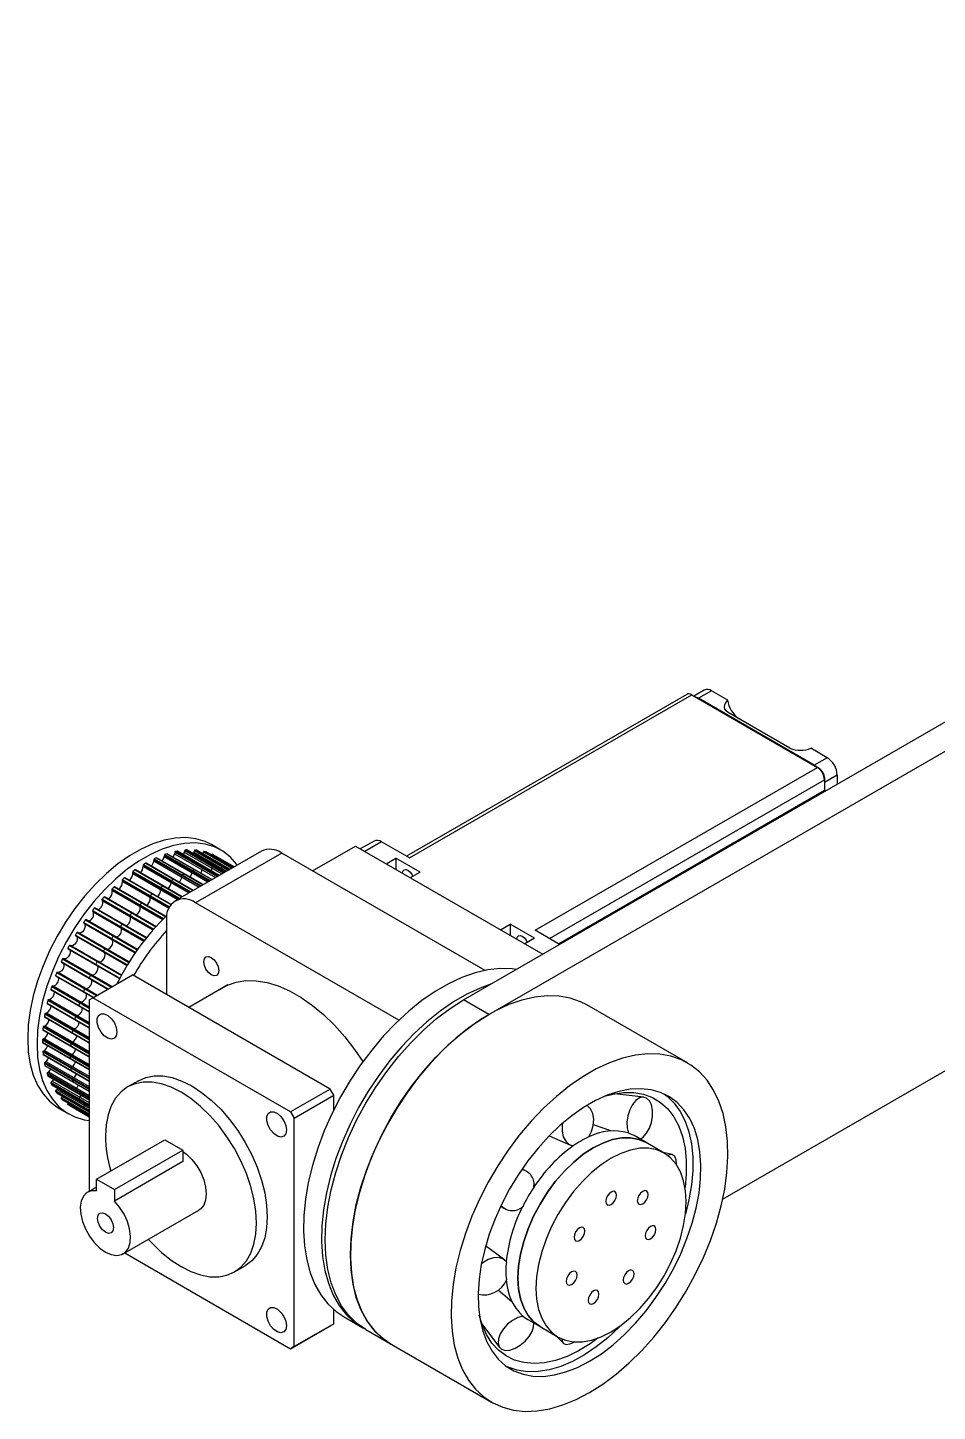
# Model space of a CAD drawing. Header units: millimetres. Extents: x -689 to -21, y -695 to 123.
# Drawn here: x -688.8 to -509.9, y -268.4 to 3.6 of the extents above; entities that cross this region are included whole.
import ezdxf

# ---------------------------------------------------------------- set-up
doc = ezdxf.new("R2010")
doc.units = ezdxf.units.MM

msp = doc.modelspace()

# ---------------------------------------------------------------- linework, layer by layer
at = {"color": 7, "linetype": 'Continuous', "lineweight": 25}
for p, q in [((-603.06, -187.54), (-271.95, 3.6)), ((-598.11, -190.4), (-267, 0.74)), ((-559.19, -127.46), (-614.28, -159.27)), ((-613.7, -159.6), (-558.19, -127.56)), ((-558.19, -127.56), (-533.51, -141.81)), ((-555.74, -126.62), (-557.77, -127.8)), ((-554.34, -126.76), (-556.88, -128.23)), ((-551.14, -128.61), (-554.34, -126.76)), ((-534.11, -141.38), (-556.88, -128.23)), ((-538.91, -138.02), (-551.07, -131)), ((-531.57, -139.91), (-534.76, -138.06)), ((-531.57, -139.91), (-534.11, -141.38)), ((-589.02, -173.85), (-533.51, -141.81)), ((-533.16, -142.01), (-533.51, -141.81)), ((-529.59, -143.34), (-532.1, -144.79)), ((-532.1, -143.85), (-532.1, -146.3)), ((-529.59, -143.34), (-529.59, -145.13)), ((-586.19, -175.48), (-532.1, -144.26)), ((-584.42, -176.5), (-532.1, -146.3)), ((-532.1, -145.89), (-532.05, -146.55)), ((-532.1, -146.3), (-532.09, -146.57)), ((-650.81, -158.07), (-652.65, -157.01)), ((-632.77, -162.16), (-624.34, -157.3)), ((-624.34, -157.3), (-587.5, -178.56)), ((-620.68, -156.29), (-623.38, -157.85)), ((-619.18, -156.44), (-622.5, -158.36)), ((-613.7, -159.6), (-619.18, -156.44)), ((-663.96, -159.91), (-663.98, -160.2)), ((-663.98, -160.2), (-655.09, -165.34)), ((-663.96, -159.91), (-654.83, -165.18)), ((-663.89, -159.79), (-654.69, -165.1)), ((-663.46, -159.6), (-654.3, -164.88)), ((-654.28, -164.87), (-663.42, -159.6)), ((-661.89, -159.06), (-661.93, -159.36)), ((-661.93, -159.36), (-653.33, -164.32)), ((-661.89, -159.06), (-653.05, -164.16)), ((-661.81, -158.94), (-652.91, -164.08)), ((-661.39, -158.8), (-652.58, -163.89)), ((-652.56, -163.88), (-661.35, -158.81)), ((-659.86, -158.48), (-659.93, -158.78)), ((-659.93, -158.78), (-651.83, -163.46)), ((-659.86, -158.48), (-651.53, -163.28)), ((-642.83, -158.26), (-659.81, -168.06)), ((-659.77, -158.37), (-651.39, -163.2)), ((-659.36, -158.29), (-651.12, -163.04)), ((-651.11, -163.04), (-659.33, -158.29)), ((-657.89, -158.18), (-657.98, -158.49)), ((-657.98, -158.49), (-650.6, -162.75)), ((-657.89, -158.18), (-650.29, -162.56)), ((-657.79, -158.08), (-650.16, -162.49)), ((-657.4, -158.05), (-649.94, -162.36)), ((-649.93, -162.36), (-657.38, -158.06)), ((-656.12, -158.47), (-656.24, -158.72)), ((-656.01, -158.16), (-656.12, -158.47)), ((-656.12, -158.47), (-649.66, -162.2)), ((-656.01, -158.16), (-649.33, -162.01)), ((-655.91, -158.07), (-649.21, -161.94)), ((-638.83, -158.66), (-655.81, -168.45)), ((-655.54, -158.1), (-649.05, -161.85)), ((-649.05, -161.85), (-655.52, -158.11)), ((-654.37, -158.73), (-654.38, -158.77)), ((-654.23, -158.42), (-654.37, -158.73)), ((-654.37, -158.73), (-649.01, -161.83)), ((-654.23, -158.42), (-648.67, -161.63)), ((-654.13, -158.35), (-648.56, -161.56)), ((-648.46, -161.51), (-653.78, -158.44)), ((-653.78, -158.44), (-653.78, -158.44)), ((-653.78, -158.44), (-648.46, -161.51)), ((-652.58, -158.97), (-652.65, -159.09)), ((-652.58, -158.97), (-648.32, -161.43)), ((-652.48, -158.9), (-648.21, -161.37)), ((-648.18, -161.35), (-652.16, -159.05)), ((-652.16, -159.05), (-652.16, -159.05)), ((-652.16, -159.05), (-648.18, -161.35)), ((-598.85, -181.74), (-638.83, -158.66)), ((-618.31, -160.78), (-616.4, -159.67)), ((-611.63, -162.43), (-616.4, -159.67)), ((-616.4, -159.67), (-616.4, -161.88)), ((-668.15, -162.4), (-668.12, -162.66)), ((-668.15, -162.4), (-659.07, -167.64)), ((-668.12, -162.66), (-659.28, -167.76)), ((-668.09, -162.27), (-658.93, -167.56)), ((-667.66, -161.97), (-658.46, -167.28)), ((-658.43, -167.26), (-667.61, -161.96)), ((-666.06, -161.03), (-666.06, -161.3)), ((-666.06, -161.03), (-656.84, -166.35)), ((-666.06, -161.3), (-657.08, -166.48)), ((-665.99, -160.9), (-656.7, -166.27)), ((-665.56, -160.66), (-656.27, -166.02)), ((-656.24, -166), (-665.51, -160.65)), ((-658.5, -163.36), (-658.48, -163.07)), ((-656.45, -162.52), (-656.41, -162.22)), ((-654.44, -161.95), (-654.38, -161.64)), ((-652.5, -161.65), (-652.41, -161.34)), ((-650.76, -161.88), (-650.64, -161.63)), ((-650.64, -161.63), (-650.52, -161.32)), ((-648.8, -161.71), (-648.75, -161.59)), ((-611.63, -162.43), (-613.54, -163.53)), ((-672.24, -165.83), (-672.16, -166.04)), ((-672.24, -165.83), (-662.16, -171.64)), ((-672.19, -165.7), (-662.07, -171.54)), ((-671.78, -165.31), (-661.67, -171.15)), ((-661.63, -171.11), (-671.71, -165.29)), ((-670.22, -164), (-670.16, -164.24)), ((-670.22, -164), (-660.97, -169.34)), ((-670.17, -163.87), (-660.91, -169.22)), ((-670.16, -164.24), (-661.05, -169.5)), ((-669.75, -163.53), (-660.63, -168.79)), ((-660.6, -168.75), (-669.68, -163.51)), ((-662.64, -165.82), (-662.67, -165.56)), ((-660.58, -164.47), (-660.58, -164.19)), ((-674.18, -167.85), (-674.08, -168.04)), ((-674.18, -167.85), (-664.07, -173.69)), ((-674.15, -167.72), (-663.99, -173.59)), ((-674.08, -168.04), (-664.15, -173.78)), ((-673.76, -167.29), (-663.6, -173.16)), ((-663.56, -173.11), (-673.68, -167.27)), ((-672.16, -166.04), (-662.27, -171.75)), ((-664.68, -167.4), (-664.74, -167.17)), ((-615.82, -191.54), (-655.81, -168.45)), ((-676.04, -170.05), (-675.91, -170.22)), ((-676.04, -170.05), (-665.9, -175.9)), ((-676.01, -169.92), (-665.83, -175.81)), ((-675.91, -170.22), (-665.95, -175.97)), ((-675.64, -169.46), (-665.46, -175.34)), ((-665.41, -175.28), (-675.56, -169.43)), ((-668.6, -171.21), (-668.7, -171.01)), ((-666.68, -169.21), (-666.76, -168.99)), ((-677.78, -172.41), (-677.64, -172.54)), ((-677.78, -172.41), (-667.63, -178.27)), ((-677.77, -172.28), (-667.57, -178.17)), ((-677.64, -172.54), (-667.66, -178.3)), ((-677.42, -171.79), (-667.22, -177.68)), ((-667.17, -177.61), (-677.33, -171.75)), ((-670.43, -173.38), (-670.56, -173.22)), ((-661.46, -171.72), (-661.46, -186.48)), ((-595.83, -173.76), (-593.92, -172.66)), ((-589.14, -175.41), (-593.92, -172.66)), ((-593.92, -172.66), (-593.92, -174.86)), ((-584.18, -176.65), (-589.02, -173.85)), ((-680.47, -176.76), (-680.3, -176.85)), ((-680.47, -176.76), (-670.31, -182.62)), ((-679.39, -174.77), (-669.18, -180.66)), ((-679.39, -174.89), (-679.23, -174.99)), ((-679.39, -174.89), (-669.23, -180.75)), ((-679.23, -174.99), (-669.24, -180.76)), ((-679.07, -174.25), (-668.86, -180.15)), ((-668.81, -180.07), (-678.97, -174.2)), ((-672.16, -175.71), (-672.3, -175.57)), ((-589.14, -175.41), (-591.05, -176.51)), ((-681.92, -179.47), (-672.33, -185)), ((-681.82, -179.39), (-681.62, -179.45)), ((-681.82, -179.39), (-672.22, -184.94)), ((-681.62, -179.45), (-672.17, -184.91)), ((-680.86, -177.35), (-670.65, -183.25)), ((-680.86, -177.46), (-670.7, -183.33)), ((-680.57, -176.82), (-670.36, -182.71)), ((-680.3, -176.85), (-670.31, -182.61)), ((-673.75, -178.16), (-673.91, -178.05)), ((-683.08, -182.16), (-675.25, -186.69)), ((-682.98, -182.08), (-682.78, -182.1)), ((-682.98, -182.08), (-675.13, -186.62)), ((-682.78, -182.1), (-675.04, -186.57)), ((-682.17, -180.01), (-672.93, -185.35)), ((-682.16, -180.11), (-673.01, -185.4)), ((-674.82, -180.01), (-674.99, -179.92)), ((-684.06, -184.88), (-676.67, -189.15)), ((-683.96, -184.79), (-683.74, -184.78)), ((-683.96, -184.79), (-676.67, -189)), ((-683.74, -184.78), (-676.67, -188.87)), ((-683.3, -182.72), (-675.83, -187.02)), ((-683.28, -182.81), (-675.91, -187.07)), ((-676.14, -182.61), (-676.34, -182.56)), ((-675.96, -187.1), (-668.18, -182.61)), ((-629.29, -205.06), (-668.18, -182.61)), ((-649.41, -184.59), (-657.08, -189.01)), ((-475.25, -182.35), (-552.12, -226.73)), ((-684.83, -187.59), (-676.67, -192.3)), ((-684.74, -187.48), (-684.51, -187.44)), ((-684.74, -187.48), (-676.67, -192.15)), ((-684.51, -187.44), (-676.67, -191.98)), ((-684.23, -185.43), (-676.67, -189.8)), ((-684.22, -185.52), (-676.67, -189.88)), ((-677.3, -185.27), (-677.5, -185.24)), ((-676.67, -187.5), (-675.96, -187.1)), ((-676.67, -187.5), (-676.67, -225.14)), ((-637.07, -209.55), (-675.96, -187.1)), ((-598.11, -190.4), (-603.06, -187.54)), ((-685.4, -190.26), (-676.67, -195.3)), ((-685.31, -190.14), (-685.08, -190.07)), ((-685.31, -190.14), (-676.67, -195.14)), ((-685.08, -190.07), (-676.67, -194.93)), ((-684.96, -188.14), (-676.67, -192.93)), ((-684.95, -188.21), (-676.67, -192.99)), ((-678.26, -187.94), (-678.48, -187.95)), ((-559.06, -199.92), (-578.86, -188.49)), ((-685.75, -192.85), (-676.67, -198.1)), ((-685.67, -192.74), (-685.43, -192.63)), ((-685.67, -192.74), (-676.67, -197.94)), ((-685.49, -190.79), (-676.67, -195.88)), ((-685.47, -190.85), (-676.67, -195.94)), ((-685.43, -192.63), (-676.67, -197.69)), ((-679.03, -190.61), (-679.26, -190.65)), ((-685.88, -195.36), (-676.67, -200.68)), ((-685.81, -195.23), (-685.57, -195.1)), ((-685.81, -195.23), (-676.67, -200.51)), ((-685.79, -193.37), (-676.67, -198.64)), ((-685.77, -193.43), (-676.67, -198.69)), ((-685.57, -195.1), (-676.67, -200.24)), ((-679.95, -195.8), (-680.19, -195.9)), ((-679.6, -193.24), (-679.83, -193.31)), ((-685.88, -195.85), (-676.67, -201.17)), ((-685.86, -195.9), (-676.67, -201.21)), ((-685.79, -197.73), (-676.67, -203)), ((-685.75, -198.2), (-676.67, -203.45)), ((-685.73, -197.61), (-685.49, -197.45)), ((-685.73, -197.61), (-676.67, -202.84)), ((-685.73, -198.24), (-676.67, -203.47)), ((-685.49, -197.45), (-676.67, -202.54)), ((-680.09, -198.26), (-680.33, -198.4)), ((-685.49, -199.96), (-676.67, -205.05)), ((-685.43, -199.83), (-685.19, -199.64)), ((-685.43, -199.83), (-676.67, -204.89)), ((-685.4, -200.4), (-676.67, -205.44)), ((-685.38, -200.42), (-676.67, -205.45)), ((-685.19, -199.64), (-676.67, -204.57)), ((-680.01, -200.61), (-680.25, -200.77)), ((-684.96, -202.01), (-676.67, -206.81)), ((-684.92, -201.88), (-684.69, -201.67)), ((-684.92, -201.88), (-676.67, -206.65)), ((-684.83, -202.41), (-676.67, -207.12)), ((-684.81, -202.43), (-676.67, -207.14)), ((-684.69, -201.67), (-676.67, -206.3)), ((-684.23, -203.87), (-676.67, -208.24)), ((-684.19, -203.74), (-683.97, -203.5)), ((-684.19, -203.74), (-676.67, -208.09)), ((-683.97, -203.5), (-676.67, -207.72)), ((-679.71, -202.81), (-679.95, -203)), ((-667.01, -203.41), (-669.13, -204.63)), ((-684.06, -204.22), (-676.67, -208.49)), ((-684.04, -204.24), (-676.67, -208.5)), ((-683.3, -205.51), (-676.67, -209.33)), ((-683.27, -205.38), (-683.06, -205.12)), ((-683.27, -205.38), (-676.67, -209.19)), ((-683.08, -205.81), (-676.67, -209.52)), ((-683.07, -205.82), (-676.67, -209.52)), ((-682.9, -204.9), (-683.06, -205.12)), ((-683.06, -205.12), (-676.67, -208.81)), ((-682.15, -206.78), (-681.95, -206.51)), ((-681.93, -206.48), (-681.95, -206.51)), ((-681.95, -206.51), (-676.67, -209.56)), ((-679.21, -204.83), (-679.44, -205.05)), ((-678.49, -206.67), (-678.71, -206.9)), ((-629.29, -205.06), (-637.07, -209.55)), ((-636.36, -210.77), (-628.58, -206.28)), ((-628.58, -206.28), (-629.29, -205.06)), ((-628.58, -209.13), (-628.58, -206.28)), ((-567.6, -206.66), (-573.38, -205.96)), ((-682.58, -208.86), (-680.74, -209.92)), ((-682.17, -206.91), (-676.67, -210.08)), ((-682.15, -206.78), (-676.67, -209.95)), ((-681.92, -207.16), (-681.91, -207.17)), ((-681.92, -207.16), (-676.67, -210.19)), ((-681.91, -207.17), (-676.67, -210.2)), ((-680.86, -208.06), (-676.67, -210.48)), ((-680.85, -207.94), (-680.78, -207.82)), ((-680.85, -207.94), (-676.67, -210.36)), ((-680.57, -208.26), (-676.67, -210.52)), ((-680.57, -208.26), (-680.57, -208.26)), ((-680.57, -208.26), (-676.67, -210.52)), ((-679.39, -208.94), (-676.67, -210.52)), ((-679.39, -208.94), (-679.39, -208.94)), ((-677.58, -208.29), (-677.79, -208.54)), ((-677.58, -208.29), (-677.42, -208.06)), ((-676.67, -209.94), (-676.67, -209.95)), ((-637.07, -209.55), (-636.36, -210.77)), ((-636.36, -255.68), (-636.36, -210.77)), ((-574.11, -213.26), (-577.55, -212.09)), ((-586.26, -214.28), (-582.03, -216.08)), ((-570.66, -213.7), (-570.69, -213.69)), ((-567.16, -215.59), (-569.55, -214.21)), ((-675.25, -222.78), (-661.82, -215.02)), ((-671.72, -224.82), (-658.28, -217.06)), ((-661.82, -215.02), (-658.28, -217.06)), ((-658.28, -217.06), (-658.28, -219.32)), ((-563.62, -217.63), (-567.16, -215.59)), ((-562.05, -217.94), (-563.85, -217.5)), ((-658.28, -219.32), (-671.72, -227.07)), ((-675.25, -222.78), (-671.72, -224.82)), ((-675.25, -225.03), (-675.25, -222.78)), ((-590.93, -221.06), (-591.58, -220.79)), ((-675.25, -224.33), (-676.98, -225.33)), ((-671.72, -224.82), (-671.72, -227.07)), ((-595.74, -228.01), (-595.19, -228.44)), ((-669.98, -237.45), (-655.13, -228.88)), ((-595.05, -238.63), (-598.73, -235.87)), ((-669.67, -237.27), (-637.07, -256.09)), ((-648.13, -241), (-646.01, -239.78)), ((-596.27, -244.52), (-593.53, -246.91)), ((-628.58, -251.19), (-628.58, -248.43)), ((-626.58, -249.85), (-623.01, -251.92)), ((-591.45, -249.66), (-591.43, -249.67)), ((-637.07, -256.09), (-629.29, -251.6)), ((-628.58, -251.19), (-636.36, -255.68)), ((-629.29, -251.6), (-628.58, -251.19)), ((-622.3, -252.32), (-597.56, -266.61)), ((-599.49, -251.2), (-596, -255.84)), ((-590.43, -250.38), (-588.04, -251.76)), ((-588.04, -251.76), (-584.5, -253.8)), ((-636.36, -255.68), (-637.07, -256.09)), ((-584.74, -253.67), (-583.45, -255.01))]:
    msp.add_line(p, q, dxfattribs=at)
at = {"color": 7, "linetype": 'Continuous', "lineweight": 25, "flags": 128}
for points in [[(-556.88, -128.23), (-557.27, -128.05), (-557.41, -128.01)], [(-551.07, -131), (-551.46, -130.71), (-551.7, -130.35), (-551.79, -129.94), (-551.72, -129.51), (-551.5, -129.05), (-551.14, -128.61)], [(-533.59, -141.76), (-533.73, -141.64), (-534.11, -141.38)], [(-652.65, -157.01), (-653.91, -156.39), (-655.73, -155.85), (-657.7, -155.62), (-659.78, -155.7), (-661.95, -156.11), (-664.19, -156.84), (-666.47, -157.87), (-668.76, -159.19), (-671.04, -160.79), (-673.28, -162.65), (-675.45, -164.75), (-677.53, -167.06), (-679.49, -169.56), (-681.32, -172.22), (-682.98, -175), (-684.47, -177.87), (-685.75, -180.8), (-686.83, -183.76), (-687.67, -186.71), (-688.29, -189.62), (-688.66, -192.44), (-688.78, -195.16)], [(-647.58, -161), (-647.64, -160.92), (-648.92, -159.48), (-650.41, -158.32), (-652.07, -157.46), (-653.9, -156.91), (-655.86, -156.68), (-657.94, -156.77), (-660.11, -157.18), (-662.35, -157.9), (-664.63, -158.93), (-666.92, -160.25), (-669.2, -161.85), (-671.44, -163.71), (-673.61, -165.81), (-675.69, -168.12), (-677.66, -170.62), (-679.48, -173.28), (-681.14, -176.06), (-682.63, -178.93), (-683.91, -181.87), (-684.99, -184.82), (-685.84, -187.77), (-686.45, -190.68), (-686.82, -193.5), (-686.94, -196.22)], [(-659.93, -158.78), (-660.06, -159.16), (-660.24, -159.45)], [(-657.98, -158.49), (-658.14, -158.86), (-658.2, -158.95)], [(-657.4, -158.05), (-657.39, -158.05), (-657.38, -158.06)], [(-655.54, -158.1), (-655.53, -158.11), (-655.52, -158.11)], [(-652.48, -158.9), (-652.49, -158.9), (-652.51, -158.9), (-652.52, -158.9), (-652.53, -158.91), (-652.55, -158.92), (-652.56, -158.94), (-652.57, -158.95), (-652.58, -158.97)], [(-654.76, -162.61), (-654.58, -162.32), (-654.44, -161.95)], [(-654.76, -162.61), (-654.58, -162.32), (-654.44, -161.95)], [(-652.72, -162.11), (-652.66, -162.02), (-652.5, -161.65)], [(-652.72, -162.11), (-652.66, -162.02), (-652.5, -161.65)], [(-651.9, -161.22), (-651.91, -161.22), (-651.92, -161.22)], [(-651.9, -161.22), (-651.91, -161.22), (-651.92, -161.22)], [(-650.04, -161.27), (-650.05, -161.27), (-650.06, -161.27)], [(-650.04, -161.27), (-650.05, -161.27), (-650.06, -161.27)], [(-615.08, -162.64), (-615, -162.22), (-614.77, -161.96), (-614.42, -161.89), (-614.02, -162.03), (-613.61, -162.36), (-613.27, -162.82), (-613.07, -163.26)], [(-673.76, -167.29), (-673.74, -167.28), (-673.73, -167.27), (-673.72, -167.26), (-673.7, -167.26), (-673.69, -167.26), (-673.68, -167.27), (-673.68, -167.27)], [(-675.64, -169.46), (-675.63, -169.45), (-675.62, -169.44), (-675.6, -169.43), (-675.59, -169.42), (-675.58, -169.42), (-675.56, -169.42), (-675.56, -169.43)], [(-677.64, -172.54), (-677.51, -172.77), (-677.49, -173.09), (-677.58, -173.46), (-677.76, -173.82), (-678.02, -174.13), (-678.31, -174.33), (-678.58, -174.4), (-678.64, -174.39)], [(-677.42, -171.79), (-677.41, -171.78), (-677.39, -171.76), (-677.38, -171.75), (-677.37, -171.75), (-677.35, -171.74), (-677.34, -171.74), (-677.33, -171.75), (-677.33, -171.75)], [(-670.08, -172.59), (-670.08, -172.59), (-670.1, -172.59), (-670.11, -172.59), (-670.12, -172.59), (-670.14, -172.6), (-670.15, -172.61), (-670.16, -172.63)], [(-670.08, -172.59), (-670.08, -172.59), (-670.1, -172.59), (-670.11, -172.59), (-670.12, -172.59), (-670.14, -172.6), (-670.15, -172.61), (-670.16, -172.63)], [(-680.57, -176.82), (-680.56, -176.8), (-680.55, -176.79), (-680.54, -176.78), (-680.52, -176.77), (-680.51, -176.76), (-680.5, -176.75), (-680.48, -176.75), (-680.47, -176.76)], [(-679.23, -174.99), (-679.07, -175.19), (-679.02, -175.49), (-679.08, -175.85), (-679.24, -176.22), (-679.48, -176.55), (-679.77, -176.78), (-680.05, -176.88), (-680.3, -176.85)], [(-679.39, -174.77), (-679.4, -174.79), (-679.41, -174.8), (-679.41, -174.82), (-679.41, -174.84), (-679.41, -174.85), (-679.41, -174.87), (-679.4, -174.88), (-679.39, -174.89)], [(-679.07, -174.25), (-679.06, -174.24), (-679.05, -174.22), (-679.03, -174.21), (-679.02, -174.2), (-679, -174.2), (-678.99, -174.19), (-678.98, -174.2), (-678.97, -174.2)], [(-673.16, -177.56), (-673.1, -177.56), (-672.83, -177.49), (-672.54, -177.29), (-672.28, -176.99), (-672.1, -176.62), (-672.01, -176.25), (-672.03, -175.93), (-672.16, -175.71)], [(-673.16, -177.56), (-673.1, -177.56), (-672.83, -177.49), (-672.54, -177.29), (-672.28, -176.99), (-672.1, -176.62), (-672.01, -176.25), (-672.03, -175.93), (-672.16, -175.71)], [(-671.85, -174.91), (-671.85, -174.91), (-671.86, -174.91), (-671.87, -174.91), (-671.89, -174.91), (-671.9, -174.92), (-671.91, -174.93), (-671.93, -174.94), (-671.94, -174.95)], [(-671.85, -174.91), (-671.85, -174.91), (-671.86, -174.91), (-671.87, -174.91), (-671.89, -174.91), (-671.9, -174.92), (-671.91, -174.93), (-671.93, -174.94), (-671.94, -174.95)], [(-592.59, -175.63), (-592.51, -175.2), (-592.28, -174.94), (-591.94, -174.87), (-591.53, -175.01), (-591.12, -175.34), (-590.78, -175.8), (-590.58, -176.24)], [(-680.52, -177.66), (-680.49, -177.7), (-680.41, -177.98), (-680.44, -178.33), (-680.58, -178.7), (-680.8, -179.04), (-681.08, -179.31), (-681.36, -179.45), (-681.62, -179.45)], [(-680.86, -177.35), (-680.87, -177.37), (-680.88, -177.39), (-680.88, -177.41), (-680.88, -177.42), (-680.88, -177.44), (-680.87, -177.45), (-680.86, -177.46), (-680.86, -177.46)], [(-674.82, -180.01), (-674.57, -180.05), (-674.29, -179.94), (-674, -179.71), (-673.76, -179.38), (-673.6, -179.01), (-673.54, -178.65), (-673.59, -178.35), (-673.75, -178.16)], [(-674.82, -180.01), (-674.57, -180.05), (-674.29, -179.94), (-674, -179.71), (-673.76, -179.38), (-673.6, -179.01), (-673.54, -178.65), (-673.59, -178.35), (-673.75, -178.16)], [(-673.91, -178.05), (-673.92, -178.04), (-673.93, -178.03), (-673.93, -178.02), (-673.93, -178), (-673.93, -177.98), (-673.93, -177.97), (-673.92, -177.95), (-673.91, -177.93)], [(-673.91, -178.05), (-673.92, -178.04), (-673.93, -178.03), (-673.93, -178.02), (-673.93, -178), (-673.93, -177.98), (-673.93, -177.97), (-673.92, -177.95), (-673.91, -177.93)], [(-673.49, -177.36), (-673.5, -177.36), (-673.51, -177.36), (-673.52, -177.36), (-673.54, -177.37), (-673.55, -177.37), (-673.57, -177.39), (-673.58, -177.4), (-673.59, -177.42)], [(-673.49, -177.36), (-673.5, -177.36), (-673.51, -177.36), (-673.52, -177.36), (-673.54, -177.37), (-673.55, -177.37), (-673.57, -177.39), (-673.58, -177.4), (-673.59, -177.42)], [(-652.67, -179.17), (-652.1, -179.63), (-651.62, -180.28), (-651.3, -181.02), (-651.19, -181.75), (-651.3, -182.34), (-651.62, -182.71), (-652.1, -182.8), (-652.67, -182.6), (-653.24, -182.14), (-653.72, -181.49), (-654.04, -180.75), (-654.16, -180.03), (-654.04, -179.44), (-653.72, -179.07), (-653.24, -178.98), (-652.67, -179.17)], [(-682.17, -180.01), (-682.18, -180.03), (-682.18, -180.05), (-682.18, -180.07), (-682.18, -180.08), (-682.18, -180.1), (-682.17, -180.11), (-682.16, -180.11), (-682.16, -180.11)], [(-676.14, -182.61), (-675.88, -182.61), (-675.6, -182.47), (-675.32, -182.21), (-675.1, -181.86), (-674.96, -181.49), (-674.93, -181.14), (-675.01, -180.87), (-675.04, -180.82)], [(-676.14, -182.61), (-675.88, -182.61), (-675.6, -182.47), (-675.32, -182.21), (-675.1, -181.86), (-674.96, -181.49), (-674.93, -181.14), (-675.01, -180.87), (-675.04, -180.82)], [(-675.38, -180.63), (-675.38, -180.62), (-675.39, -180.61), (-675.4, -180.6), (-675.4, -180.59), (-675.4, -180.57), (-675.4, -180.55), (-675.39, -180.54), (-675.38, -180.52)], [(-675.38, -180.63), (-675.38, -180.62), (-675.39, -180.61), (-675.4, -180.6), (-675.4, -180.59), (-675.4, -180.57), (-675.4, -180.55), (-675.39, -180.54), (-675.38, -180.52)], [(-674.99, -179.92), (-675, -179.92), (-675.02, -179.92), (-675.03, -179.92), (-675.04, -179.93), (-675.06, -179.94), (-675.07, -179.95), (-675.08, -179.97), (-675.09, -179.98)], [(-674.99, -179.92), (-675, -179.92), (-675.02, -179.92), (-675.03, -179.92), (-675.04, -179.93), (-675.06, -179.94), (-675.07, -179.95), (-675.08, -179.97), (-675.09, -179.98)], [(-592.68, -181.56), (-593.53, -181.45), (-595.86, -181.38), (-598.3, -181.64), (-600.82, -182.23), (-603.4, -183.13), (-606.02, -184.35), (-608.65, -185.87), (-611.27, -187.67), (-613.85, -189.75), (-616.37, -192.07), (-618.81, -194.62), (-621.13, -197.38), (-623.33, -200.32), (-625.39, -203.4), (-627.27, -206.61), (-628.96, -209.91), (-630.46, -213.27), (-631.74, -216.67), (-632.79, -220.06), (-633.6, -223.42), (-634.17, -226.71), (-634.49, -229.91), (-634.55, -232.98), (-634.36, -235.9), (-633.92, -238.64), (-633.22, -241.17), (-632.29, -243.47), (-631.13, -245.52), (-629.74, -247.3), (-628.14, -248.79), (-626.58, -249.85)], [(-683.3, -182.72), (-683.3, -182.74), (-683.3, -182.75), (-683.3, -182.77), (-683.3, -182.78), (-683.3, -182.8), (-683.29, -182.8), (-683.28, -182.81)], [(-676.68, -183.28), (-676.68, -183.28), (-676.69, -183.27), (-676.7, -183.26), (-676.7, -183.25), (-676.7, -183.23), (-676.7, -183.21), (-676.7, -183.2), (-676.69, -183.18)], [(-676.68, -183.28), (-676.68, -183.28), (-676.69, -183.27), (-676.7, -183.26), (-676.7, -183.25), (-676.7, -183.23), (-676.7, -183.21), (-676.7, -183.2), (-676.69, -183.18)], [(-651.1, -185.56), (-649.52, -184.63), (-647.76, -184.02), (-645.86, -183.72), (-643.84, -183.75), (-641.71, -184.1), (-639.52, -184.77), (-637.28, -185.75), (-635.03, -187.03), (-632.79, -188.6), (-630.59, -190.42), (-628.46, -192.49), (-626.42, -194.78), (-624.5, -197.25), (-622.86, -199.65)], [(-597.6, -184.39), (-599.83, -185.19), (-602.45, -186.41), (-605.08, -187.93), (-607.7, -189.74), (-610.28, -191.81), (-612.8, -194.13), (-615.23, -196.69), (-617.56, -199.44), (-619.76, -202.38), (-621.82, -205.46), (-623.7, -208.67), (-625.39, -211.97), (-626.89, -215.34), (-628.17, -218.73), (-629.22, -222.12), (-630.03, -225.48), (-630.6, -228.77), (-630.91, -231.97), (-630.98, -235.04), (-630.79, -237.96), (-630.34, -240.7), (-629.65, -243.23), (-628.72, -245.54), (-627.56, -247.59), (-626.17, -249.36), (-624.57, -250.86), (-622.78, -252.05), (-622.65, -252.11)], [(-684.23, -185.43), (-684.24, -185.45), (-684.24, -185.47), (-684.24, -185.48), (-684.23, -185.5), (-684.23, -185.51), (-684.22, -185.52), (-684.22, -185.52)], [(-677.8, -185.97), (-677.81, -185.97), (-677.82, -185.96), (-677.82, -185.95), (-677.82, -185.93), (-677.82, -185.92), (-677.82, -185.9), (-677.82, -185.88)], [(-677.8, -185.97), (-677.81, -185.97), (-677.82, -185.96), (-677.82, -185.95), (-677.82, -185.93), (-677.82, -185.92), (-677.82, -185.9), (-677.82, -185.88)], [(-622.3, -252.32), (-622.31, -252.32), (-624.1, -251.07), (-625.69, -249.51), (-627.06, -247.66), (-628.21, -245.53), (-629.11, -243.15), (-629.76, -240.53), (-630.15, -237.7), (-630.28, -234.7), (-630.15, -231.54), (-629.76, -228.26), (-629.11, -224.89), (-628.21, -221.47), (-627.06, -218.02), (-625.69, -214.58), (-624.1, -211.19), (-622.31, -207.86), (-620.33, -204.65), (-618.18, -201.57), (-615.89, -198.66), (-613.47, -195.95), (-610.96, -193.46), (-608.37, -191.21), (-605.72, -189.24), (-603.06, -187.54)], [(-578.86, -188.49), (-580.05, -187.89), (-582.1, -187.17), (-584.3, -186.77), (-586.63, -186.71), (-589.07, -186.97), (-591.59, -187.55), (-594.17, -188.46), (-596.79, -189.68), (-599.42, -191.2), (-602.04, -193), (-604.62, -195.08), (-607.14, -197.4), (-609.58, -199.95), (-611.91, -202.71), (-614.11, -205.64), (-616.16, -208.73), (-618.04, -211.94), (-619.74, -215.24), (-621.23, -218.6), (-622.51, -221.99), (-623.56, -225.38), (-624.37, -228.74), (-624.94, -232.04), (-625.26, -235.24), (-625.32, -238.31), (-625.13, -241.23), (-624.69, -243.97), (-624, -246.5), (-623.06, -248.8), (-621.9, -250.85), (-620.51, -252.63), (-618.91, -254.12), (-617.35, -255.18)], [(-671.23, -193.85), (-671.37, -194.58), (-671.74, -195.07), (-672.31, -195.24), (-673, -195.07), (-673.71, -194.58), (-674.35, -193.84), (-674.83, -192.95), (-675.09, -192.03), (-675.09, -191.21), (-674.83, -190.59), (-674.35, -190.26), (-673.71, -190.26), (-673, -190.59), (-672.31, -191.22), (-671.74, -192.04), (-671.37, -192.96), (-671.23, -193.85)], [(-617.35, -255.18), (-617.36, -255.18), (-619.15, -253.93), (-620.74, -252.37), (-622.11, -250.52), (-623.26, -248.39), (-624.16, -246), (-624.81, -243.38), (-625.2, -240.56), (-625.33, -237.55), (-625.2, -234.4), (-624.81, -231.12), (-624.16, -227.75), (-623.26, -224.33), (-622.11, -220.88), (-620.74, -217.44), (-619.15, -214.04), (-617.36, -210.72), (-615.38, -207.51), (-613.23, -204.43), (-610.94, -201.52), (-608.52, -198.81), (-606.01, -196.32), (-603.42, -194.07), (-600.77, -192.09), (-598.11, -190.4)], [(-688.78, -195.16), (-688.66, -197.73), (-688.29, -200.13), (-687.67, -202.32), (-686.83, -204.29), (-685.75, -206.01), (-684.47, -207.46), (-682.98, -208.62), (-682.58, -208.86)], [(-686.94, -196.22), (-686.82, -198.79), (-686.45, -201.19), (-685.84, -203.38), (-684.99, -205.35), (-683.91, -207.07), (-682.63, -208.52), (-681.14, -209.68), (-679.48, -210.54), (-677.66, -211.09), (-676.67, -211.25)], [(-578.31, -264.7), (-575.68, -263.04), (-573.08, -261.1), (-570.52, -258.9), (-568.04, -256.46), (-565.66, -253.8), (-563.39, -250.95), (-561.26, -247.94), (-559.29, -244.79), (-557.5, -241.53), (-555.9, -238.19), (-554.51, -234.81), (-553.35, -231.41), (-552.42, -228.04), (-551.72, -224.71), (-551.28, -221.46), (-551.09, -218.32), (-551.15, -215.32), (-551.47, -212.48), (-552.04, -209.85), (-552.85, -207.43), (-553.9, -205.25), (-555.18, -203.33), (-556.68, -201.69), (-558.37, -200.35), (-560.25, -199.32), (-562.3, -198.6), (-564.51, -198.2), (-566.83, -198.14), (-569.27, -198.4), (-571.79, -198.98), (-574.37, -199.89), (-576.99, -201.11), (-579.62, -202.63), (-582.24, -204.43), (-584.82, -206.51), (-587.34, -208.83), (-589.78, -211.38), (-592.11, -214.14), (-594.31, -217.07), (-596.36, -220.16), (-598.24, -223.37), (-599.94, -226.67), (-601.43, -230.03), (-602.71, -233.42), (-603.76, -236.81), (-604.57, -240.17), (-605.14, -243.47), (-605.46, -246.67), (-605.52, -249.74), (-605.33, -252.66), (-604.89, -255.4), (-604.2, -257.93), (-603.26, -260.23), (-602.1, -262.28), (-600.71, -264.06), (-599.11, -265.55), (-597.32, -266.74), (-595.35, -267.62), (-593.23, -268.18), (-590.96, -268.41), (-588.57, -268.31), (-586.09, -267.89), (-583.54, -267.14), (-580.93, -266.07), (-578.31, -264.7)], [(-684.27, -201.07), (-684.43, -201.37), (-684.69, -201.67)], [(-683.68, -203.09), (-683.73, -203.18), (-683.97, -203.5)], [(-665.03, -234.6), (-664.32, -235.38), (-662.48, -237.16), (-660.57, -238.7), (-658.63, -239.96), (-656.7, -240.94), (-654.79, -241.6), (-652.95, -241.94), (-651.21, -241.95), (-649.59, -241.64), (-648.13, -241), (-646.85, -240.06), (-645.77, -238.82), (-644.92, -237.3), (-644.29, -235.54), (-643.91, -233.55), (-643.78, -231.39), (-643.91, -229.08), (-644.29, -226.66), (-644.92, -224.18), (-645.77, -221.67), (-646.85, -219.18), (-648.13, -216.75), (-649.59, -214.43), (-651.21, -212.25), (-652.95, -210.26), (-654.79, -208.47), (-656.7, -206.94), (-658.63, -205.67), (-660.57, -204.7), (-662.48, -204.04), (-664.32, -203.69), (-666.06, -203.68), (-667.67, -204), (-669.13, -204.63), (-670.41, -205.58), (-671.49, -206.82), (-672.35, -208.34), (-672.98, -210.1), (-673.36, -212.08), (-673.48, -214.25), (-673.48, -214.25)], [(-667.01, -203.41), (-665.55, -202.77), (-663.94, -202.46), (-662.2, -202.47), (-660.36, -202.81), (-658.45, -203.47), (-656.51, -204.45), (-654.57, -205.71), (-652.67, -207.25), (-650.83, -209.03), (-649.09, -211.03), (-647.47, -213.21), (-646.01, -215.53), (-644.73, -217.96), (-643.65, -220.44), (-642.79, -222.95), (-642.17, -225.44), (-641.79, -227.85), (-641.66, -230.17), (-641.79, -232.33), (-642.17, -234.31), (-642.79, -236.07), (-643.65, -237.59), (-644.73, -238.83), (-646.01, -239.78), (-646.01, -239.78)], [(-684.06, -204.22), (-684.05, -204.23), (-684.04, -204.24)], [(-683.08, -205.81), (-683.07, -205.82), (-683.07, -205.82)], [(-679.21, -204.83), (-678.95, -204.53), (-678.79, -204.23)], [(-679.21, -204.83), (-678.95, -204.53), (-678.79, -204.23)], [(-678.49, -206.67), (-678.25, -206.34), (-678.2, -206.25)], [(-678.49, -206.67), (-678.25, -206.34), (-678.2, -206.25)], [(-578.31, -258.57), (-575.98, -257.08), (-573.67, -255.33), (-571.42, -253.32), (-569.25, -251.08), (-567.18, -248.65), (-565.24, -246.04), (-563.44, -243.28), (-561.82, -240.41), (-560.37, -237.46), (-559.14, -234.46), (-558.12, -231.45), (-557.33, -228.46), (-556.77, -225.53), (-556.46, -222.68), (-556.4, -219.95), (-556.59, -217.37), (-557.02, -214.97), (-557.69, -212.78), (-558.6, -210.83), (-559.73, -209.12), (-561.07, -207.69), (-562.61, -206.55), (-564.32, -205.71), (-566.19, -205.19), (-568.2, -204.98), (-570.33, -205.09), (-572.54, -205.53), (-574.82, -206.27), (-577.14, -207.33), (-579.47, -208.67), (-581.79, -210.3), (-584.07, -212.18), (-586.29, -214.31), (-588.41, -216.65), (-590.42, -219.17), (-592.29, -221.86), (-594.01, -224.68), (-595.54, -227.59), (-596.88, -230.57), (-598.01, -233.58), (-598.92, -236.58), (-599.59, -239.55), (-600.03, -242.45), (-600.21, -245.24), (-600.15, -247.9), (-599.84, -250.39), (-599.29, -252.68), (-598.5, -254.76), (-597.48, -256.59), (-596.24, -258.16), (-594.8, -259.45), (-593.17, -260.44), (-591.37, -261.12), (-589.43, -261.49), (-587.36, -261.54), (-585.19, -261.26), (-582.94, -260.67), (-580.64, -259.77), (-578.31, -258.57)], [(-575.09, -206.38), (-573.73, -206.03), (-571.6, -205.72), (-569.57, -205.73), (-567.67, -206.07), (-565.91, -206.73), (-564.32, -207.7), (-562.93, -208.96), (-561.73, -210.51), (-560.76, -212.33), (-560.02, -214.39), (-559.53, -216.66), (-559.28, -219.13), (-559.28, -221.76), (-559.51, -224.41)], [(-568.37, -214.89), (-567.77, -214.5), (-567.1, -213.75), (-566.54, -212.75), (-566.14, -211.6), (-565.93, -210.38), (-565.92, -209.21), (-566.13, -208.17), (-566.52, -207.36), (-567.08, -206.83), (-567.75, -206.65), (-568.47, -206.81), (-569.19, -207.32), (-569.85, -208.12), (-570.39, -209.15), (-570.76, -210.32), (-570.94, -211.53), (-570.9, -212.69), (-570.66, -213.7), (-570.66, -213.7)], [(-563.58, -206.03), (-563.02, -206.45), (-561.63, -207.81), (-560.45, -209.45), (-559.48, -211.35), (-558.75, -213.48), (-558.26, -215.83), (-558.01, -218.37), (-558.01, -221.06), (-558.26, -223.88), (-558.75, -226.8), (-559.44, -229.63)], [(-680.86, -208.06), (-680.87, -208.05), (-680.88, -208.04), (-680.88, -208.02), (-680.88, -208.01), (-680.88, -207.99), (-680.87, -207.97), (-680.86, -207.96), (-680.85, -207.94)], [(-678.56, -207.4), (-678.57, -207.39), (-678.58, -207.38)], [(-678.56, -207.4), (-678.57, -207.39), (-678.58, -207.38)], [(-677.59, -208.98), (-677.59, -208.98), (-677.6, -208.97)], [(-677.59, -208.98), (-677.59, -208.98), (-677.6, -208.97)], [(-578.44, -214.47), (-577.89, -213.38), (-577.56, -212.19), (-577.49, -210.98), (-577.68, -209.87), (-578.12, -208.94), (-578.76, -208.26), (-578.79, -208.25)], [(-637.9, -213.09), (-638.03, -213.83), (-638.41, -214.31), (-638.98, -214.48), (-639.67, -214.31), (-640.38, -213.82), (-641.02, -213.08), (-641.5, -212.2), (-641.76, -211.28), (-641.76, -210.45), (-641.5, -209.83), (-641.02, -209.5), (-640.38, -209.5), (-639.67, -209.84), (-638.98, -210.46), (-638.41, -211.29), (-638.03, -212.2), (-637.9, -213.09)], [(-583.61, -211.78), (-583.67, -212.14), (-583.69, -213.34), (-583.46, -214.43), (-582.98, -215.32), (-582.31, -215.94), (-581.5, -216.23)], [(-592.37, -242.2), (-592.24, -239.9), (-591.86, -237.5), (-591.24, -235.03), (-590.39, -232.53), (-589.31, -230.06), (-588.04, -227.65), (-586.59, -225.34), (-584.98, -223.17), (-583.25, -221.18), (-581.42, -219.41), (-579.53, -217.88), (-577.6, -216.62), (-575.67, -215.66), (-573.78, -215), (-571.95, -214.66), (-570.22, -214.65), (-568.61, -214.96), (-567.16, -215.59)], [(-567.16, -215.59), (-568.61, -214.96), (-570.22, -214.65), (-571.95, -214.66), (-573.78, -215), (-575.67, -215.66), (-577.6, -216.62), (-579.53, -217.88), (-581.42, -219.41), (-583.25, -221.18), (-584.98, -223.17), (-586.59, -225.34), (-588.04, -227.65), (-589.31, -230.06), (-590.39, -232.53), (-591.24, -235.03), (-591.86, -237.5), (-592.24, -239.9), (-592.37, -242.2), (-592.24, -244.35), (-591.86, -246.32), (-591.24, -248.08), (-590.39, -249.58), (-589.31, -250.82), (-588.04, -251.76), (-588.04, -251.76)], [(-569.55, -214.21), (-569.91, -214.02), (-570.66, -213.7)], [(-658.28, -217.32), (-657.53, -217.88), (-656.49, -218.91), (-655.55, -220.13), (-654.76, -221.49), (-654.17, -222.91), (-653.81, -224.33), (-653.68, -225.67), (-653.81, -226.88), (-654.17, -227.87), (-654.76, -228.62), (-655.13, -228.88)], [(-574.06, -252.77), (-572.14, -251.51), (-570.24, -249.98), (-568.41, -248.21), (-566.68, -246.22), (-565.07, -244.06), (-563.62, -241.75), (-562.35, -239.33), (-561.28, -236.86), (-560.42, -234.37), (-559.8, -231.9), (-559.42, -229.49), (-559.3, -227.19), (-559.42, -225.04), (-559.8, -223.07), (-560.42, -221.32), (-561.28, -219.81), (-562.35, -218.57), (-563.62, -217.63), (-565.07, -217), (-566.68, -216.69), (-568.41, -216.7), (-570.24, -217.04), (-572.14, -217.7), (-574.06, -218.67), (-575.99, -219.92), (-577.89, -221.45), (-579.71, -223.23), (-581.45, -225.21), (-583.05, -227.38), (-584.51, -229.69), (-585.78, -232.1), (-586.85, -234.57), (-587.71, -237.07), (-588.33, -239.54), (-588.7, -241.94), (-588.83, -244.24), (-588.7, -246.39), (-588.33, -248.36), (-587.71, -250.12), (-586.85, -251.62), (-585.78, -252.86), (-584.51, -253.8), (-583.05, -254.43), (-581.45, -254.75), (-579.71, -254.73), (-577.89, -254.39), (-575.99, -253.73), (-574.06, -252.77)], [(-561.18, -219.95), (-561.18, -219.88), (-561.27, -218.97), (-561.54, -218.31), (-561.96, -217.97), (-562.5, -217.95), (-562.89, -218.12)], [(-675.25, -225.03), (-676.26, -225.06), (-677.13, -225.42), (-677.8, -226.1), (-678.24, -227.06), (-678.43, -228.26), (-678.35, -229.62), (-678.01, -231.07), (-677.44, -232.54), (-676.65, -233.96), (-675.69, -235.23), (-674.62, -236.3), (-673.48, -237.11), (-672.35, -237.61), (-671.27, -237.78), (-670.32, -237.61), (-669.53, -237.11), (-668.95, -236.31), (-668.62, -235.24), (-668.54, -233.97), (-668.73, -232.56), (-669.17, -231.08), (-669.84, -229.63), (-670.7, -228.27), (-671.72, -227.07)], [(-574.06, -227.77), (-573.65, -227.44), (-573.31, -226.97), (-573.08, -226.43), (-572.99, -225.91), (-573.08, -225.49), (-573.31, -225.22), (-573.65, -225.15), (-574.06, -225.3), (-574.47, -225.63), (-574.82, -226.09), (-575.05, -226.63), (-575.13, -227.15), (-575.05, -227.57), (-574.82, -227.84), (-574.47, -227.91), (-574.06, -227.77)], [(-567.84, -227.63), (-567.44, -227.3), (-567.09, -226.84), (-566.86, -226.3), (-566.78, -225.78), (-566.86, -225.36), (-567.09, -225.09), (-567.44, -225.02), (-567.84, -225.16), (-568.25, -225.49), (-568.6, -225.96), (-568.83, -226.5), (-568.91, -227.02), (-568.83, -227.44), (-568.6, -227.71), (-568.25, -227.78), (-567.84, -227.63)], [(-671.91, -232.3), (-672.03, -232.93), (-672.37, -233.32), (-672.88, -233.42), (-673.48, -233.21), (-674.09, -232.72), (-674.6, -232.03), (-674.94, -231.25), (-675.06, -230.48), (-674.94, -229.85), (-674.6, -229.46), (-674.09, -229.36), (-673.48, -229.57), (-672.88, -230.06), (-672.37, -230.75), (-672.03, -231.53), (-671.91, -232.3)], [(-580.28, -234.81), (-579.87, -234.48), (-579.53, -234.02), (-579.3, -233.48), (-579.21, -232.96), (-579.3, -232.54), (-579.53, -232.27), (-579.87, -232.2), (-580.28, -232.34), (-580.69, -232.68), (-581.04, -233.14), (-581.27, -233.68), (-581.35, -234.2), (-581.27, -234.62), (-581.04, -234.89), (-580.69, -234.96), (-580.28, -234.81)], [(-566.31, -234.52), (-565.9, -234.19), (-565.55, -233.72), (-565.32, -233.19), (-565.24, -232.67), (-565.32, -232.24), (-565.55, -231.97), (-565.9, -231.91), (-566.31, -232.05), (-566.72, -232.38), (-567.06, -232.85), (-567.3, -233.38), (-567.38, -233.9), (-567.3, -234.33), (-567.06, -234.59), (-566.72, -234.66), (-566.31, -234.52)], [(-594.65, -239.02), (-595.32, -238.46), (-596.19, -238.19), (-597.2, -238.23), (-598.26, -238.57), (-599.28, -239.19), (-599.57, -239.42)], [(-581.82, -243.47), (-581.41, -243.14), (-581.06, -242.67), (-580.83, -242.14), (-580.75, -241.62), (-580.83, -241.2), (-581.06, -240.93), (-581.41, -240.86), (-581.82, -241), (-582.23, -241.33), (-582.58, -241.8), (-582.81, -242.34), (-582.89, -242.86), (-582.81, -243.28), (-582.58, -243.55), (-582.23, -243.62), (-581.82, -243.47)], [(-570.61, -243.24), (-570.2, -242.91), (-569.86, -242.44), (-569.62, -241.9), (-569.54, -241.38), (-569.62, -240.96), (-569.86, -240.69), (-570.2, -240.62), (-570.61, -240.77), (-571.02, -241.1), (-571.37, -241.56), (-571.6, -242.1), (-571.68, -242.62), (-571.6, -243.04), (-571.37, -243.31), (-571.02, -243.38), (-570.61, -243.24)], [(-588.04, -251.76), (-588.04, -251.76), (-589.31, -250.82), (-590.39, -249.58), (-591.24, -248.08), (-591.86, -246.32), (-592.24, -244.35), (-592.37, -242.2)], [(-577.52, -247.22), (-577.11, -246.89), (-576.76, -246.42), (-576.53, -245.89), (-576.45, -245.37), (-576.53, -244.94), (-576.76, -244.68), (-577.11, -244.61), (-577.52, -244.75), (-577.92, -245.08), (-578.27, -245.55), (-578.5, -246.08), (-578.58, -246.6), (-578.5, -247.03), (-578.27, -247.3), (-577.92, -247.36), (-577.52, -247.22)], [(-637.9, -251.58), (-638.03, -252.32), (-638.41, -252.8), (-638.98, -252.97), (-639.67, -252.8), (-640.38, -252.31), (-641.02, -251.58), (-641.5, -250.69), (-641.76, -249.77), (-641.76, -248.94), (-641.5, -248.32), (-641.02, -247.99), (-640.38, -247.99), (-639.67, -248.33), (-638.98, -248.95), (-638.41, -249.78), (-638.03, -250.7), (-637.9, -251.58)], [(-576.58, -253.97), (-578.19, -255.13), (-580.47, -256.52), (-582.73, -257.61), (-584.97, -258.39), (-587.14, -258.86), (-589.22, -259.01), (-591.19, -258.84), (-593.03, -258.34), (-594.7, -257.52), (-596.2, -256.41), (-597.49, -254.99), (-598.57, -253.31), (-599.43, -251.37), (-599.98, -249.5)], [(-591.43, -249.67), (-592.42, -249.97), (-593.44, -250.52), (-594.41, -251.28), (-595.24, -252.19), (-595.86, -253.17), (-596.22, -254.13), (-596.3, -255.01), (-596.08, -255.72), (-595.59, -256.21), (-594.86, -256.43), (-593.95, -256.36), (-592.95, -256.02), (-591.93, -255.43), (-590.99, -254.64), (-590.19, -253.71), (-589.61, -252.73), (-589.29, -251.77), (-589.25, -251.06)], [(-591.43, -249.67), (-590.78, -250.16), (-590.43, -250.38)], [(-572.02, -251.43), (-572.46, -251.87), (-574.7, -253.94), (-576.99, -255.76), (-579.31, -257.32), (-581.65, -258.59), (-583.96, -259.57), (-586.23, -260.24), (-588.42, -260.59), (-590.52, -260.62), (-592.5, -260.34), (-594.33, -259.73), (-594.53, -259.64)], [(-583.71, -254.19), (-583.67, -254.61), (-583.39, -255.08), (-582.87, -255.27), (-582.17, -255.17), (-581.33, -254.8), (-581.27, -254.76)]]:
    msp.add_lwpolyline(points, dxfattribs=at)
at = {"color": 7, "linetype": 'Continuous', "lineweight": 25}
for centre, radius, start, end in [((-558.78, -128.38), 1.01, 54.3824, 114.3071), ((-555.16, -127.91), 1.41, 54.3824, 114.3071), ((-545.72, -127.82), 5.48, 188.3191, 232.7968), ((-536.79, -132.97), 5.48, 247.2069, 291.6775), ((-533.89, -143.53), 4.3, 2.6055, 57.3945), ((-535.17, -144.39), 3.07, 2.6055, 57.3945), ((-534.4, -143.95), 2.31, 2.6055, 57.3945), ((-620.06, -157.67), 1.51, 54.3824, 114.3071), ((-665.69, -160.02), 1.72, 314.5096, 353.927), ((-663.81, -159.92), 0.152, 119.3094, 174.8081), ((-654.24, -180.38), 22.74, 113.9179, 115.1002), ((-663.44, -159.64), 0.0449, 63.2797, 118.8935), ((-663.67, -159.05), 1.76, 318.7367, 350.1201), ((-661.74, -159.08), 0.148, 115.2287, 171.8632), ((-655.59, -176.96), 19.06, 107.6927, 109.0226), ((-661.37, -158.84), 0.0422, 62.4675, 110.9348), ((-659.72, -158.5), 0.141, 110.607, 169.2666), ((-656.41, -173.92), 15.91, 100.6745, 102.1748), ((-659.35, -158.33), 0.0386, 61.0749, 103.1216), ((-657.76, -158.2), 0.131, 105.3499, 166.9983), ((-656.76, -171.39), 13.36, 92.7708, 94.4565), ((-655.89, -158.19), 0.12, 99.3434, 165.0447), ((-656.74, -169.49), 11.45, 83.9563, 85.8246), ((-654.13, -158.45), 0.108, 92.4575, 163.3893), ((-656.54, -168.24), 10.18, 74.3249, 76.3446), ((-656.33, -167.65), 9.56, 64.1276, 66.2345), ((-641.18, -161.93), 4.02, 54.3824, 114.3071), ((-669.72, -162.72), 1.6, 305.3059, 2.2561), ((-668, -162.39), 0.151, 126.1292, 181.8817), ((-650.07, -187.61), 31.09, 124.4606, 125.4202), ((-667.63, -162.01), 0.0524, 66.0001, 132.3445), ((-667.73, -161.24), 1.67, 310.1993, 357.8105), ((-665.91, -161.03), 0.153, 122.924, 178.1325), ((-652.37, -183.99), 26.81, 119.4676, 120.527), ((-665.53, -160.7), 0.0497, 65.4151, 125.0737), ((-658.33, -163.09), 0.152, 119.3094, 174.8081), ((-648.76, -183.54), 22.74, 113.9179, 115.1002), ((-657.96, -162.8), 0.0449, 63.2797, 118.8935), ((-658.19, -162.22), 1.76, 318.7367, 350.1201), ((-656.26, -162.24), 0.148, 115.2287, 171.8632), ((-650.11, -180.13), 19.06, 107.6927, 109.0226), ((-655.89, -162.01), 0.0422, 62.4675, 110.9348), ((-654.24, -161.67), 0.141, 110.607, 169.2666), ((-650.93, -177.08), 15.91, 100.6745, 102.1748), ((-653.87, -161.49), 0.0386, 61.0749, 103.1216), ((-652.28, -161.37), 0.131, 105.3499, 166.9983), ((-651.28, -174.56), 13.36, 92.7708, 94.4565), ((-650.41, -161.35), 0.12, 99.3434, 165.0447), ((-651.26, -172.65), 11.45, 83.9563, 85.8246), ((-648.65, -161.62), 0.108, 92.4575, 163.3893), ((-651.07, -171.46), 10.24, 75.5751, 76.342), ((-672.1, -165.8), 0.138, 131.461, 190.9214), ((-644.78, -194.07), 39.45, 133.1968, 134.0156), ((-671.73, -165.35), 0.0629, 70.2764, 142.4456), ((-671.7, -164.42), 1.55, 300.6359, 6.4376), ((-670.07, -163.99), 0.146, 128.9657, 186.1178), ((-647.47, -191.03), 35.39, 129.0053, 129.8857), ((-669.7, -163.57), 0.0581, 68.5196, 137.23), ((-664.24, -165.88), 1.6, 305.2215, 2.3405), ((-662.52, -165.55), 0.151, 126.1292, 181.8817), ((-644.59, -190.77), 31.09, 124.4606, 125.4202), ((-662.15, -165.17), 0.054, 67.0913, 131.2533), ((-662.25, -164.4), 1.67, 310.1993, 357.8105), ((-660.43, -164.2), 0.153, 122.924, 178.1325), ((-646.89, -187.16), 26.81, 119.4676, 120.527), ((-660.05, -163.86), 0.0497, 65.4151, 125.0737), ((-660.21, -163.18), 1.72, 314.5096, 353.927), ((-675.42, -168.45), 1.4, 289.1345, 16.682), ((-674.06, -167.81), 0.128, 133.6324, 196.393), ((-642.21, -196.6), 43.06, 137.1168, 137.8891), ((-673.59, -166.34), 1.46, 294.667, 11.8448), ((-639.3, -197.23), 39.45, 133.1968, 134.0156), ((-666.25, -168.51), 0.0629, 70.2764, 142.4456), ((-666.21, -167.58), 1.54, 300.3825, 6.691), ((-664.59, -167.15), 0.146, 128.9657, 186.1178), ((-641.99, -194.19), 35.39, 129.0053, 129.8857), ((-664.22, -166.73), 0.06, 69.7023, 136.0473), ((-658.01, -171.16), 3.49, 50.7967, 189.214), ((-677.16, -170.71), 1.34, 283.2137, 21.6344), ((-675.93, -170.01), 0.117, 135.4934, 202.6521), ((-639.99, -198.5), 45.99, 140.8358, 141.5751), ((-627.16, -206.2), 49.18, 134.1458, 153.6458), ((-669.94, -171.61), 1.4, 289.1345, 16.682), ((-668.58, -170.98), 0.128, 133.6324, 196.393), ((-636.73, -199.76), 43.06, 137.1168, 137.8891), ((-668.22, -170.5), 0.0694, 72.9918, 146.2945), ((-668.11, -169.51), 1.46, 294.667, 11.8448), ((-666.62, -168.96), 0.138, 131.461, 190.9214), ((-677.69, -172.35), 0.104, 137.0638, 209.8315), ((-638.34, -199.75), 48.05, 144.4159, 145.1339), ((-671.67, -173.88), 1.34, 282.865, 21.9831), ((-670.45, -173.17), 0.117, 135.4934, 202.6521), ((-634.51, -201.67), 45.99, 140.8358, 141.5751), ((-624.85, -207.5), 49.7, 137.4461, 150.1187), ((-637.46, -200.34), 49.11, 147.913, 148.6206), ((-672.21, -175.52), 0.104, 137.0638, 209.8315), ((-632.86, -202.91), 48.05, 144.4159, 145.1339), ((-638.42, -199.88), 48.05, 154.8661, 155.584), ((-681.82, -179.5), 0.104, 90.1619, 162.9393), ((-637.46, -200.35), 49.12, 151.3794, 152.087), ((-631.98, -203.51), 49.11, 147.913, 148.6206), ((-640.31, -199.08), 45.99, 158.4247, 159.1639), ((-682.97, -182.2), 0.117, 97.3429, 164.5093), ((-682.96, -180.78), 1.34, 278.0136, 17.1509), ((-631.98, -203.51), 49.12, 151.3794, 152.087), ((-643.07, -198.11), 43.06, 162.1104, 162.8827), ((-683.93, -184.91), 0.128, 103.6033, 166.3698), ((-684.07, -183.42), 1.4, 283.3155, 10.88), ((-677.49, -183.94), 1.34, 278.3632, 16.8013), ((-632.93, -203.04), 48.05, 154.8661, 155.584), ((-676.34, -182.66), 0.104, 90.1619, 162.9393), ((-646.55, -197.14), 39.46, 165.9836, 166.8023), ((-684.7, -187.62), 0.138, 109.076, 168.5407), ((-684.97, -186.06), 1.46, 288.1533, 5.3466), ((-678.59, -186.58), 1.4, 283.3155, 10.88), ((-634.83, -202.24), 45.99, 158.4247, 159.1639), ((-677.49, -185.36), 0.117, 97.3429, 164.5093), ((-650.53, -196.33), 35.39, 170.113, 170.9933), ((-685.25, -190.28), 0.146, 113.8806, 171.0355), ((-685.69, -188.66), 1.54, 293.3074, 359.6307), ((-684.91, -188.16), 0.0629, 157.5534, 229.7248), ((-679.49, -189.22), 1.46, 288.1533, 5.3466), ((-678.69, -188.63), 0.0694, 153.7053, 227.0093), ((-637.59, -201.27), 43.06, 162.1104, 162.8827), ((-678.45, -188.07), 0.128, 103.6033, 166.3698), ((-654.79, -195.79), 31.1, 174.5779, 175.5374), ((-685.6, -192.87), 0.151, 118.1175, 173.8715), ((-685.43, -190.81), 0.0581, 162.7683, 231.4816), ((-686.17, -191.22), 1.6, 297.6584, 354.7911), ((-680.22, -191.82), 1.55, 293.5611, 359.377), ((-679.43, -191.32), 0.0629, 157.5534, 229.7248), ((-641.07, -200.31), 39.46, 165.9836, 166.8023), ((-679.22, -190.78), 0.138, 109.076, 168.5407), ((-685.73, -195.36), 0.153, 121.8674, 177.0761), ((-659.07, -195.6), 26.81, 179.4704, 180.5296), ((-685.74, -193.38), 0.0524, 167.6528, 234.0015), ((-686.46, -193.69), 1.67, 302.1887, 349.8129), ((-645.05, -199.5), 35.39, 170.113, 170.9933), ((-679.95, -193.97), 0.06, 163.9511, 230.2988), ((-680.7, -194.38), 1.6, 297.743, 354.7065), ((-679.77, -193.44), 0.146, 113.8806, 171.0355), ((-685.83, -195.86), 0.0497, 174.9228, 234.5867), ((-685.64, -197.73), 0.152, 125.1924, 180.69), ((-663.13, -195.79), 22.74, 184.8963, 186.0784), ((-685.7, -198.2), 0.0449, 181.1016, 236.7227), ((-686.5, -196.06), 1.72, 306.0723, 345.5025), ((-680.25, -198.53), 0.153, 121.8674, 177.0761), ((-653.59, -198.77), 26.81, 179.4704, 180.5296), ((-680.26, -196.55), 0.054, 168.7441, 232.9102), ((-649.31, -198.96), 31.1, 174.5779, 175.5374), ((-680.12, -196.03), 0.151, 118.1175, 173.8715), ((-680.98, -196.85), 1.67, 302.1887, 349.8129), ((-685.34, -199.95), 0.148, 128.1379, 184.7699), ((-666.77, -196.33), 19.07, 190.9728, 192.3024), ((-685.36, -200.39), 0.0422, 189.0592, 237.5353), ((-686.32, -198.29), 1.76, 309.8795, 341.2751), ((-680.35, -199.02), 0.0497, 174.9228, 234.5867), ((-680.16, -200.9), 0.152, 125.1924, 180.69), ((-657.65, -198.96), 22.74, 184.8963, 186.0784), ((-681.02, -199.22), 1.72, 306.0723, 345.5025), ((-684.83, -201.99), 0.141, 130.735, 189.3907), ((-669.82, -197.15), 15.91, 197.8193, 199.3193), ((-684.79, -202.4), 0.0386, 196.8708, 238.9288), ((-684.1, -203.84), 0.131, 133.0038, 194.6468), ((-672.18, -198.11), 13.36, 205.5362, 207.2216), ((-680.22, -201.36), 0.0449, 181.1016, 236.7227), ((-679.86, -203.11), 0.148, 128.1379, 184.7699), ((-661.29, -199.5), 19.07, 190.9728, 192.3024), ((-679.88, -203.55), 0.0422, 189.0592, 237.5353), ((-680.84, -201.46), 1.76, 309.8795, 341.2751), ((-683.18, -205.46), 0.12, 134.9579, 200.652), ((-673.82, -199.08), 11.45, 214.1667, 216.0347), ((-679.35, -205.15), 0.141, 130.735, 189.3907), ((-664.34, -200.31), 15.91, 197.8193, 199.3193), ((-679.31, -205.56), 0.0386, 196.8708, 238.9288), ((-682.07, -206.86), 0.108, 136.6138, 207.5364), ((-674.8, -199.88), 10.19, 223.6455, 225.665), ((-675.21, -200.35), 9.56, 233.7549, 235.8617), ((-678.62, -207), 0.131, 133.0038, 194.6468), ((-666.7, -201.27), 13.36, 205.5362, 207.2216), ((-677.7, -208.63), 0.12, 134.9579, 200.652), ((-668.34, -202.24), 11.45, 214.1667, 216.0347), ((-676.59, -210.02), 0.108, 136.6138, 207.5364), ((-648.05, -213.94), 25.44, 180.6769, 196.4632), ((-572.14, -228.91), 15.75, 113.5598, 126.4348), ((-573.62, -223.64), 10.38, 73.5645, 117.7397), ((-563.63, -240.95), 30.52, 125.889, 147.2101), ((-592.13, -223.78), 2.93, 346.9266, 80.4187), ((-567.31, -239.61), 26.69, 145.3514, 154.6486), ((-593.43, -225.99), 2.97, 220.3773, 312.2683), ((-564.31, -242.14), 30.53, 152.7903, 174.1095), ((-579, -240.79), 15.76, 173.5633, 186.4367), ((-599.04, -240.78), 4.73, 255.5755, 338.0043), ((-584.3, -242.14), 10.38, 182.2569, 226.4246)]:
    msp.add_arc(centre, radius, start, end, dxfattribs=at)

doc.saveas('drawing.dxf')
